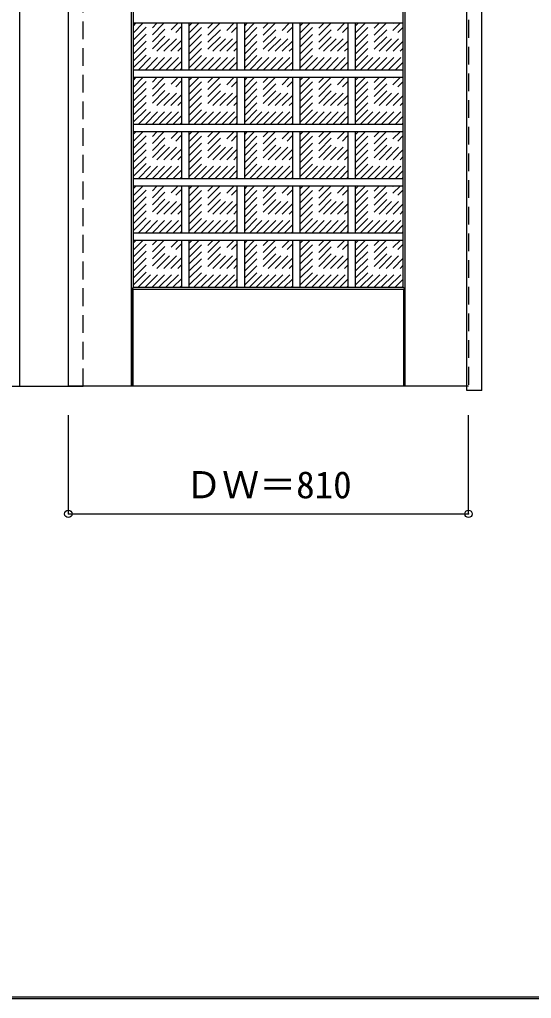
# Model space of a CAD drawing. Units: millimetres, scale not verified. Extents: x -6000 to 5700, y -4307 to 4175.
# Drawn here: x -1287 to -250, y 188 to 2168 of the extents above; entities that cross this region are included whole.
import ezdxf
from ezdxf.enums import TextEntityAlignment as Align

# ---------------------------------------------------------------- set-up
doc = ezdxf.new("R2010")
doc.units = ezdxf.units.MM
doc.header["$LTSCALE"] = 30
doc.header["$PDMODE"] = 32
doc.header["$PDSIZE"] = 15
doc.linetypes.add('DASHED1', pattern=[1.8, 1.2, -0.6])
for name, color, linetype in [('0-2_扉', 4, 'DASHED1'), ('0-3_仕上げ', 3, 'Continuous'), ('0-4_枠', 3, 'Continuous'), ('0-B_寸法', 7, 'Continuous'), ('0-C_ハッチ', 4, 'DASHED1'), ('F-1_枠', 6, 'Continuous')]:
    doc.layers.add(name, color=color, linetype=linetype)
doc.styles.add('ＭＳ ゴシック', font='')
doc.styles.get('ＭＳ ゴシック').set_extended_font_data('MS Gothic')

msp = doc.modelspace()

# ---------------------------------------------------------------- linework, layer by layer
at = {"layer": '0-2_扉', "color": 3, "linetype": 'Continuous'}
for p, q in [((-1188, 1426.5), (-1188, 3409.5)), ((-1965, 1426.5), (-1158, 1426.5)), ((-381, 1426.5), (-1188, 1426.5))]:
    msp.add_line(p, q, dxfattribs=at)
at = {"layer": '0-2_扉'}
msp.add_line((-1158, 1426.5), (-1158, 3409.5), dxfattribs=at)
msp.add_lwpolyline([(-378, 3409.5), (-378, 1426.5), (-381, 1426.5)], dxfattribs=at)
at = {"layer": '0-3_仕上げ', "color": 7}
for p, q in [((-1286, 1426.5), (-1286, 3409.5)), ((-1060, 1426.5), (-1060, 3409.5)), ((-506, 1426.5), (-506, 3409.5)), ((-1058.5, 1624), (-1056, 1626.5)), ((-510, 1626.5), (-507.5, 1624)), ((-1058.5, 1426.5), (-1058.5, 1624)), ((-1057, 1622.5), (-1058.5, 1624)), ((-1057, 1426.5), (-1057, 1622.5)), ((-1057, 1622.5), (-509, 1622.5)), ((-509, 1622.5), (-507.5, 1624)), ((-509, 1426.5), (-509, 1622.5)), ((-507.5, 1426.5), (-507.5, 1624))]:
    msp.add_line(p, q, dxfattribs=at)
at = {"layer": '0-3_仕上げ'}
for p, q in [((-1056, 1626.5), (-1056, 3259.5)), ((-510, 1626.5), (-510, 3259.5)), ((-510, 2160.83), (-1056, 2160.83)), ((-958.8, 2160.83), (-958.8, 2065.97)), ((-943.8, 2160.83), (-943.8, 2065.97)), ((-846.6, 2160.83), (-846.6, 2065.97)), ((-831.6, 2160.83), (-831.6, 2065.97)), ((-734.4, 2160.83), (-734.4, 2065.97)), ((-719.4, 2160.83), (-719.4, 2065.97)), ((-622.2, 2160.83), (-622.2, 2065.97)), ((-607.2, 2160.83), (-607.2, 2065.97)), ((-510, 2065.97), (-1056, 2065.97)), ((-510, 2050.97), (-1056, 2050.97)), ((-958.8, 2050.97), (-958.8, 1956.1)), ((-943.8, 2050.97), (-943.8, 1956.1)), ((-846.6, 2050.97), (-846.6, 1956.1)), ((-831.6, 2050.97), (-831.6, 1956.1)), ((-734.4, 2050.97), (-734.4, 1956.1)), ((-719.4, 2050.97), (-719.4, 1956.1)), ((-622.2, 2050.97), (-622.2, 1956.1)), ((-607.2, 2050.97), (-607.2, 1956.1)), ((-510, 1956.1), (-1056, 1956.1)), ((-510, 1941.1), (-1056, 1941.1)), ((-958.8, 1941.1), (-958.8, 1846.23)), ((-943.8, 1941.1), (-943.8, 1846.23)), ((-846.6, 1941.1), (-846.6, 1846.23)), ((-831.6, 1941.1), (-831.6, 1846.23)), ((-734.4, 1941.1), (-734.4, 1846.23)), ((-719.4, 1941.1), (-719.4, 1846.23)), ((-622.2, 1941.1), (-622.2, 1846.23)), ((-607.2, 1941.1), (-607.2, 1846.23)), ((-510, 1846.23), (-1056, 1846.23)), ((-510, 1831.23), (-1056, 1831.23)), ((-958.8, 1831.23), (-958.8, 1736.37)), ((-943.8, 1831.23), (-943.8, 1736.37)), ((-846.6, 1831.23), (-846.6, 1736.37)), ((-831.6, 1831.23), (-831.6, 1736.37)), ((-734.4, 1831.23), (-734.4, 1736.37)), ((-719.4, 1831.23), (-719.4, 1736.37)), ((-622.2, 1831.23), (-622.2, 1736.37)), ((-607.2, 1831.23), (-607.2, 1736.37)), ((-510, 1736.37), (-1056, 1736.37)), ((-510, 1721.37), (-1056, 1721.37)), ((-958.8, 1721.37), (-958.8, 1626.5)), ((-943.8, 1721.37), (-943.8, 1626.5)), ((-846.6, 1721.37), (-846.6, 1626.5)), ((-831.6, 1721.37), (-831.6, 1626.5)), ((-734.4, 1721.37), (-734.4, 1626.5)), ((-719.4, 1721.37), (-719.4, 1626.5)), ((-622.2, 1721.37), (-622.2, 1626.5)), ((-607.2, 1721.37), (-607.2, 1626.5)), ((-1056, 1626.5), (-510, 1626.5))]:
    msp.add_line(p, q, dxfattribs=at)
at = {"layer": '0-4_枠'}
for p, q in [((-381, 1427.04), (-381, 3453)), ((-351, 1418), (-351, 3453)), ((-381, 1426.7), (-381, 1427.04))]:
    msp.add_line(p, q, dxfattribs=at)
msp.add_lwpolyline([(-351, 1418), (-381, 1418), (-381, 1426.7)], dxfattribs=at)
at = {"layer": '0-B_寸法', "color": 4}
for p, q in [((-1188, 1168), (-1188, 1368)), ((-378, 1168), (-378, 1368)), ((-1188, 1168), (-378, 1168))]:
    msp.add_line(p, q, dxfattribs=at)
at = {"layer": '0-B_寸法'}
for p in [(-1188, 1168), (-378, 1168)]:
    msp.add_point(p, dxfattribs=at)
at = {"layer": '0-C_ハッチ'}
for p, q in [((-1056, 2071.02), (-966.19, 2160.83)), ((-1056, 2085.16), (-980.33, 2160.83)), ((-1056, 2099.31), (-994.47, 2160.83)), ((-1056, 2113.45), (-1008.61, 2160.83)), ((-1056, 2127.59), (-1022.76, 2160.83)), ((-1056, 2141.73), (-1036.9, 2160.83)), ((-1056, 2155.87), (-1051.04, 2160.83)), ((-943.8, 2070.08), (-853.05, 2160.83)), ((-943.8, 2084.23), (-867.19, 2160.83)), ((-943.8, 2098.37), (-881.33, 2160.83)), ((-943.8, 2112.51), (-895.48, 2160.83)), ((-943.8, 2126.65), (-909.62, 2160.83)), ((-943.8, 2140.79), (-923.76, 2160.83)), ((-943.8, 2154.94), (-937.9, 2160.83)), ((-831.6, 2070.08), (-740.85, 2160.83)), ((-831.6, 2084.23), (-754.99, 2160.83)), ((-831.6, 2098.37), (-769.13, 2160.83)), ((-831.6, 2112.51), (-783.28, 2160.83)), ((-831.6, 2126.65), (-797.42, 2160.83)), ((-831.6, 2140.79), (-811.56, 2160.83)), ((-831.6, 2154.94), (-825.7, 2160.83)), ((-719.4, 2070.08), (-628.65, 2160.83)), ((-719.4, 2084.23), (-642.79, 2160.83)), ((-719.4, 2098.37), (-656.93, 2160.83)), ((-719.4, 2112.51), (-671.08, 2160.83)), ((-719.4, 2126.65), (-685.22, 2160.83)), ((-719.4, 2140.79), (-699.36, 2160.83)), ((-719.4, 2154.94), (-713.5, 2160.83)), ((-607.2, 2070.08), (-516.45, 2160.83)), ((-607.2, 2084.23), (-530.59, 2160.83)), ((-607.2, 2098.37), (-544.73, 2160.83)), ((-607.2, 2112.51), (-558.88, 2160.83)), ((-607.2, 2126.65), (-573.02, 2160.83)), ((-607.2, 2140.79), (-587.16, 2160.83)), ((-607.2, 2154.94), (-601.3, 2160.83)), ((-1046.91, 2065.97), (-958.8, 2154.08)), ((-1032.77, 2065.97), (-958.8, 2139.94)), ((-933.78, 2065.97), (-846.6, 2153.14)), ((-821.58, 2065.97), (-734.4, 2153.14)), ((-709.38, 2065.97), (-622.2, 2153.14)), ((-597.18, 2065.97), (-510, 2153.14)), ((-1018.63, 2065.97), (-958.8, 2125.79)), ((-919.63, 2065.97), (-846.6, 2139)), ((-905.49, 2065.97), (-846.6, 2124.86)), ((-807.43, 2065.97), (-734.4, 2139)), ((-793.29, 2065.97), (-734.4, 2124.86)), ((-695.23, 2065.97), (-622.2, 2139)), ((-681.09, 2065.97), (-622.2, 2124.86)), ((-583.03, 2065.97), (-510, 2139)), ((-568.89, 2065.97), (-510, 2124.86)), ((-1004.49, 2065.97), (-958.8, 2111.65)), ((-891.35, 2065.97), (-846.6, 2110.72)), ((-779.15, 2065.97), (-734.4, 2110.72)), ((-666.95, 2065.97), (-622.2, 2110.72)), ((-554.75, 2065.97), (-510, 2110.72)), ((-990.34, 2065.97), (-958.8, 2097.51)), ((-976.2, 2065.97), (-958.8, 2083.37)), ((-877.21, 2065.97), (-846.6, 2096.57)), ((-863.06, 2065.97), (-846.6, 2082.43)), ((-765.01, 2065.97), (-734.4, 2096.57)), ((-750.86, 2065.97), (-734.4, 2082.43)), ((-652.81, 2065.97), (-622.2, 2096.57)), ((-638.66, 2065.97), (-622.2, 2082.43)), ((-540.61, 2065.97), (-510, 2096.57)), ((-526.46, 2065.97), (-510, 2082.43)), ((-962.06, 2065.97), (-958.8, 2069.23)), ((-848.92, 2065.97), (-846.6, 2068.29)), ((-736.72, 2065.97), (-734.4, 2068.29)), ((-624.52, 2065.97), (-622.2, 2068.29)), ((-512.32, 2065.97), (-510, 2068.29)), ((-1056, 1961.15), (-966.19, 2050.97)), ((-1056, 1975.3), (-980.33, 2050.97)), ((-1056, 1989.44), (-994.47, 2050.97)), ((-1056, 2003.58), (-1008.61, 2050.97)), ((-1056, 2017.72), (-1022.76, 2050.97)), ((-1056, 2031.86), (-1036.9, 2050.97)), ((-1056, 2046.01), (-1051.04, 2050.97)), ((-1046.91, 1956.1), (-958.8, 2044.21)), ((-943.8, 1960.22), (-853.05, 2050.97)), ((-943.8, 1974.36), (-867.19, 2050.97)), ((-943.8, 1988.5), (-881.33, 2050.97)), ((-943.8, 2002.64), (-895.48, 2050.97)), ((-943.8, 2016.79), (-909.62, 2050.97)), ((-943.8, 2030.93), (-923.76, 2050.97)), ((-943.8, 2045.07), (-937.9, 2050.97)), ((-933.78, 1956.1), (-846.6, 2043.27)), ((-831.6, 1960.22), (-740.85, 2050.97)), ((-831.6, 1974.36), (-754.99, 2050.97)), ((-831.6, 1988.5), (-769.13, 2050.97)), ((-831.6, 2002.64), (-783.28, 2050.97)), ((-831.6, 2016.79), (-797.42, 2050.97)), ((-831.6, 2030.93), (-811.56, 2050.97)), ((-831.6, 2045.07), (-825.7, 2050.97)), ((-821.58, 1956.1), (-734.4, 2043.27)), ((-719.4, 1960.22), (-628.65, 2050.97)), ((-719.4, 1974.36), (-642.79, 2050.97)), ((-719.4, 1988.5), (-656.93, 2050.97)), ((-719.4, 2002.64), (-671.08, 2050.97)), ((-719.4, 2016.79), (-685.22, 2050.97)), ((-719.4, 2030.93), (-699.36, 2050.97)), ((-719.4, 2045.07), (-713.5, 2050.97)), ((-709.38, 1956.1), (-622.2, 2043.27)), ((-607.2, 1960.22), (-516.45, 2050.97)), ((-607.2, 1974.36), (-530.59, 2050.97)), ((-607.2, 1988.5), (-544.73, 2050.97)), ((-607.2, 2002.64), (-558.88, 2050.97)), ((-607.2, 2016.79), (-573.02, 2050.97)), ((-607.2, 2030.93), (-587.16, 2050.97)), ((-607.2, 2045.07), (-601.3, 2050.97)), ((-597.18, 1956.1), (-510, 2043.27)), ((-1032.77, 1956.1), (-958.8, 2030.07)), ((-919.63, 1956.1), (-846.6, 2029.13)), ((-807.43, 1956.1), (-734.4, 2029.13)), ((-695.23, 1956.1), (-622.2, 2029.13)), ((-583.03, 1956.1), (-510, 2029.13)), ((-1018.63, 1956.1), (-958.8, 2015.93)), ((-1004.49, 1956.1), (-958.8, 2001.79)), ((-905.49, 1956.1), (-846.6, 2014.99)), ((-891.35, 1956.1), (-846.6, 2000.85)), ((-793.29, 1956.1), (-734.4, 2014.99)), ((-779.15, 1956.1), (-734.4, 2000.85)), ((-681.09, 1956.1), (-622.2, 2014.99)), ((-666.95, 1956.1), (-622.2, 2000.85)), ((-568.89, 1956.1), (-510, 2014.99)), ((-554.75, 1956.1), (-510, 2000.85)), ((-990.34, 1956.1), (-958.8, 1987.64)), ((-877.21, 1956.1), (-846.6, 1986.71)), ((-765.01, 1956.1), (-734.4, 1986.71)), ((-652.81, 1956.1), (-622.2, 1986.71)), ((-540.61, 1956.1), (-510, 1986.71)), ((-976.2, 1956.1), (-958.8, 1973.5)), ((-863.06, 1956.1), (-846.6, 1972.56)), ((-750.86, 1956.1), (-734.4, 1972.56)), ((-638.66, 1956.1), (-622.2, 1972.56)), ((-526.46, 1956.1), (-510, 1972.56)), ((-962.06, 1956.1), (-958.8, 1959.36)), ((-848.92, 1956.1), (-846.6, 1958.42)), ((-736.72, 1956.1), (-734.4, 1958.42)), ((-624.52, 1956.1), (-622.2, 1958.42)), ((-512.32, 1956.1), (-510, 1958.42)), ((-1056, 1851.29), (-966.19, 1941.1)), ((-1056, 1865.43), (-980.33, 1941.1)), ((-1056, 1879.57), (-994.47, 1941.1)), ((-1056, 1893.71), (-1008.61, 1941.1)), ((-1056, 1907.86), (-1022.76, 1941.1)), ((-1056, 1922), (-1036.9, 1941.1)), ((-1056, 1936.14), (-1051.04, 1941.1)), ((-1046.91, 1846.23), (-958.8, 1934.35)), ((-943.8, 1850.35), (-853.05, 1941.1)), ((-943.8, 1864.49), (-867.19, 1941.1)), ((-943.8, 1878.63), (-881.33, 1941.1)), ((-943.8, 1892.78), (-895.48, 1941.1)), ((-943.8, 1906.92), (-909.62, 1941.1)), ((-943.8, 1921.06), (-923.76, 1941.1)), ((-943.8, 1935.2), (-937.9, 1941.1)), ((-933.78, 1846.23), (-846.6, 1933.41)), ((-831.6, 1850.35), (-740.85, 1941.1)), ((-831.6, 1864.49), (-754.99, 1941.1)), ((-831.6, 1878.63), (-769.13, 1941.1)), ((-831.6, 1892.78), (-783.28, 1941.1)), ((-831.6, 1906.92), (-797.42, 1941.1)), ((-831.6, 1921.06), (-811.56, 1941.1)), ((-831.6, 1935.2), (-825.7, 1941.1)), ((-821.58, 1846.23), (-734.4, 1933.41)), ((-719.4, 1850.35), (-628.65, 1941.1)), ((-719.4, 1864.49), (-642.79, 1941.1)), ((-719.4, 1878.63), (-656.93, 1941.1)), ((-719.4, 1892.78), (-671.08, 1941.1)), ((-719.4, 1906.92), (-685.22, 1941.1)), ((-719.4, 1921.06), (-699.36, 1941.1)), ((-719.4, 1935.2), (-713.5, 1941.1)), ((-709.38, 1846.23), (-622.2, 1933.41)), ((-607.2, 1850.35), (-516.45, 1941.1)), ((-607.2, 1864.49), (-530.59, 1941.1)), ((-607.2, 1878.63), (-544.73, 1941.1)), ((-607.2, 1892.78), (-558.88, 1941.1)), ((-607.2, 1906.92), (-573.02, 1941.1)), ((-607.2, 1921.06), (-587.16, 1941.1)), ((-607.2, 1935.2), (-601.3, 1941.1)), ((-597.18, 1846.23), (-510, 1933.41)), ((-1032.77, 1846.23), (-958.8, 1920.2)), ((-1018.63, 1846.23), (-958.8, 1906.06)), ((-919.63, 1846.23), (-846.6, 1919.27)), ((-905.49, 1846.23), (-846.6, 1905.12)), ((-807.43, 1846.23), (-734.4, 1919.27)), ((-793.29, 1846.23), (-734.4, 1905.12)), ((-695.23, 1846.23), (-622.2, 1919.27)), ((-681.09, 1846.23), (-622.2, 1905.12)), ((-583.03, 1846.23), (-510, 1919.27)), ((-568.89, 1846.23), (-510, 1905.12)), ((-1004.49, 1846.23), (-958.8, 1891.92)), ((-891.35, 1846.23), (-846.6, 1890.98)), ((-779.15, 1846.23), (-734.4, 1890.98)), ((-666.95, 1846.23), (-622.2, 1890.98)), ((-554.75, 1846.23), (-510, 1890.98)), ((-990.34, 1846.23), (-958.8, 1877.78)), ((-976.2, 1846.23), (-958.8, 1863.63)), ((-877.21, 1846.23), (-846.6, 1876.84)), ((-863.06, 1846.23), (-846.6, 1862.7)), ((-765.01, 1846.23), (-734.4, 1876.84)), ((-750.86, 1846.23), (-734.4, 1862.7)), ((-652.81, 1846.23), (-622.2, 1876.84)), ((-638.66, 1846.23), (-622.2, 1862.7)), ((-540.61, 1846.23), (-510, 1876.84)), ((-526.46, 1846.23), (-510, 1862.7)), ((-962.06, 1846.23), (-958.8, 1849.49)), ((-848.92, 1846.23), (-846.6, 1848.56)), ((-736.72, 1846.23), (-734.4, 1848.56)), ((-624.52, 1846.23), (-622.2, 1848.56)), ((-512.32, 1846.23), (-510, 1848.56)), ((-1056, 1741.42), (-966.19, 1831.23)), ((-1056, 1755.56), (-980.33, 1831.23)), ((-1056, 1769.71), (-994.47, 1831.23)), ((-1056, 1783.85), (-1008.61, 1831.23)), ((-1056, 1797.99), (-1022.76, 1831.23)), ((-1056, 1812.13), (-1036.9, 1831.23)), ((-1056, 1826.27), (-1051.04, 1831.23)), ((-1046.91, 1736.37), (-958.8, 1824.48)), ((-943.8, 1740.48), (-853.05, 1831.23)), ((-943.8, 1754.63), (-867.19, 1831.23)), ((-943.8, 1768.77), (-881.33, 1831.23)), ((-943.8, 1782.91), (-895.48, 1831.23)), ((-943.8, 1797.05), (-909.62, 1831.23)), ((-943.8, 1811.19), (-923.76, 1831.23)), ((-943.8, 1825.34), (-937.9, 1831.23)), ((-933.78, 1736.37), (-846.6, 1823.54)), ((-831.6, 1740.48), (-740.85, 1831.23)), ((-831.6, 1754.63), (-754.99, 1831.23)), ((-831.6, 1768.77), (-769.13, 1831.23)), ((-831.6, 1782.91), (-783.28, 1831.23)), ((-831.6, 1797.05), (-797.42, 1831.23)), ((-831.6, 1811.19), (-811.56, 1831.23)), ((-831.6, 1825.34), (-825.7, 1831.23)), ((-821.58, 1736.37), (-734.4, 1823.54)), ((-719.4, 1740.48), (-628.65, 1831.23)), ((-719.4, 1754.63), (-642.79, 1831.23)), ((-719.4, 1768.77), (-656.93, 1831.23)), ((-719.4, 1782.91), (-671.08, 1831.23)), ((-719.4, 1797.05), (-685.22, 1831.23)), ((-719.4, 1811.19), (-699.36, 1831.23)), ((-719.4, 1825.34), (-713.5, 1831.23)), ((-709.38, 1736.37), (-622.2, 1823.54)), ((-607.2, 1740.48), (-516.45, 1831.23)), ((-607.2, 1754.63), (-530.59, 1831.23)), ((-607.2, 1768.77), (-544.73, 1831.23)), ((-607.2, 1782.91), (-558.88, 1831.23)), ((-607.2, 1797.05), (-573.02, 1831.23)), ((-607.2, 1811.19), (-587.16, 1831.23)), ((-607.2, 1825.34), (-601.3, 1831.23)), ((-597.18, 1736.37), (-510, 1823.54)), ((-1032.77, 1736.37), (-958.8, 1810.34)), ((-919.63, 1736.37), (-846.6, 1809.4)), ((-807.43, 1736.37), (-734.4, 1809.4)), ((-695.23, 1736.37), (-622.2, 1809.4)), ((-583.03, 1736.37), (-510, 1809.4)), ((-1018.63, 1736.37), (-958.8, 1796.19)), ((-905.49, 1736.37), (-846.6, 1795.26)), ((-793.29, 1736.37), (-734.4, 1795.26)), ((-681.09, 1736.37), (-622.2, 1795.26)), ((-568.89, 1736.37), (-510, 1795.26)), ((-1004.49, 1736.37), (-958.8, 1782.05)), ((-990.34, 1736.37), (-958.8, 1767.91)), ((-891.35, 1736.37), (-846.6, 1781.12)), ((-877.21, 1736.37), (-846.6, 1766.97)), ((-779.15, 1736.37), (-734.4, 1781.12)), ((-765.01, 1736.37), (-734.4, 1766.97)), ((-666.95, 1736.37), (-622.2, 1781.12)), ((-652.81, 1736.37), (-622.2, 1766.97)), ((-554.75, 1736.37), (-510, 1781.12)), ((-540.61, 1736.37), (-510, 1766.97)), ((-976.2, 1736.37), (-958.8, 1753.77)), ((-863.06, 1736.37), (-846.6, 1752.83)), ((-750.86, 1736.37), (-734.4, 1752.83)), ((-638.66, 1736.37), (-622.2, 1752.83)), ((-526.46, 1736.37), (-510, 1752.83)), ((-962.06, 1736.37), (-958.8, 1739.63)), ((-848.92, 1736.37), (-846.6, 1738.69)), ((-736.72, 1736.37), (-734.4, 1738.69)), ((-624.52, 1736.37), (-622.2, 1738.69)), ((-512.32, 1736.37), (-510, 1738.69)), ((-1056, 1631.55), (-966.19, 1721.37)), ((-1056, 1645.7), (-980.33, 1721.37)), ((-1056, 1659.84), (-994.47, 1721.37)), ((-1056, 1673.98), (-1008.61, 1721.37)), ((-1056, 1688.12), (-1022.76, 1721.37)), ((-1056, 1702.26), (-1036.9, 1721.37)), ((-1056, 1716.41), (-1051.04, 1721.37)), ((-1046.91, 1626.5), (-958.8, 1714.61)), ((-943.8, 1630.62), (-853.05, 1721.37)), ((-943.8, 1644.76), (-867.19, 1721.37)), ((-943.8, 1658.9), (-881.33, 1721.37)), ((-943.8, 1673.04), (-895.48, 1721.37)), ((-943.8, 1687.19), (-909.62, 1721.37)), ((-943.8, 1701.33), (-923.76, 1721.37)), ((-943.8, 1715.47), (-937.9, 1721.37)), ((-933.78, 1626.5), (-846.6, 1713.67)), ((-831.6, 1630.62), (-740.85, 1721.37)), ((-831.6, 1644.76), (-754.99, 1721.37)), ((-831.6, 1658.9), (-769.13, 1721.37)), ((-831.6, 1673.04), (-783.28, 1721.37)), ((-831.6, 1687.19), (-797.42, 1721.37)), ((-831.6, 1701.33), (-811.56, 1721.37)), ((-831.6, 1715.47), (-825.7, 1721.37)), ((-821.58, 1626.5), (-734.4, 1713.67)), ((-719.4, 1630.62), (-628.65, 1721.37)), ((-719.4, 1644.76), (-642.79, 1721.37)), ((-719.4, 1658.9), (-656.93, 1721.37)), ((-719.4, 1673.04), (-671.08, 1721.37)), ((-719.4, 1687.19), (-685.22, 1721.37)), ((-719.4, 1701.33), (-699.36, 1721.37)), ((-719.4, 1715.47), (-713.5, 1721.37)), ((-709.38, 1626.5), (-622.2, 1713.67)), ((-607.2, 1630.62), (-516.45, 1721.37)), ((-607.2, 1644.76), (-530.59, 1721.37)), ((-607.2, 1658.9), (-544.73, 1721.37)), ((-607.2, 1673.04), (-558.88, 1721.37)), ((-607.2, 1687.19), (-573.02, 1721.37)), ((-607.2, 1701.33), (-587.16, 1721.37)), ((-607.2, 1715.47), (-601.3, 1721.37)), ((-597.18, 1626.5), (-510, 1713.67)), ((-1032.77, 1626.5), (-958.8, 1700.47)), ((-1018.63, 1626.5), (-958.8, 1686.33)), ((-919.63, 1626.5), (-846.6, 1699.53)), ((-905.49, 1626.5), (-846.6, 1685.39)), ((-807.43, 1626.5), (-734.4, 1699.53)), ((-793.29, 1626.5), (-734.4, 1685.39)), ((-695.23, 1626.5), (-622.2, 1699.53)), ((-681.09, 1626.5), (-622.2, 1685.39)), ((-583.03, 1626.5), (-510, 1699.53)), ((-568.89, 1626.5), (-510, 1685.39)), ((-1004.49, 1626.5), (-958.8, 1672.19)), ((-891.35, 1626.5), (-846.6, 1671.25)), ((-779.15, 1626.5), (-734.4, 1671.25)), ((-666.95, 1626.5), (-622.2, 1671.25)), ((-554.75, 1626.5), (-510, 1671.25)), ((-990.34, 1626.5), (-958.8, 1658.04)), ((-877.21, 1626.5), (-846.6, 1657.11)), ((-765.01, 1626.5), (-734.4, 1657.11)), ((-652.81, 1626.5), (-622.2, 1657.11)), ((-540.61, 1626.5), (-510, 1657.11)), ((-976.2, 1626.5), (-958.8, 1643.9)), ((-962.06, 1626.5), (-958.8, 1629.76)), ((-863.06, 1626.5), (-846.6, 1642.96)), ((-848.92, 1626.5), (-846.6, 1628.82)), ((-750.86, 1626.5), (-734.4, 1642.96)), ((-736.72, 1626.5), (-734.4, 1628.82)), ((-638.66, 1626.5), (-622.2, 1642.96)), ((-624.52, 1626.5), (-622.2, 1628.82)), ((-526.46, 1626.5), (-510, 1642.96)), ((-512.32, 1626.5), (-510, 1628.82))]:
    msp.add_line(p, q, dxfattribs=at)
at = {"layer": 'F-1_枠'}
for p, q in [((-6000, 190.5), (5700, 190.5)), ((-6000, 187.5), (5700, 187.5))]:
    msp.add_line(p, q, dxfattribs=at)

# ---------------------------------------------------------------- texts
at = {"layer": '0-B_寸法', "style": 'ＭＳ ゴシック'}
msp.add_text('ＤＷ＝810', height=54.99, dxfattribs=at).set_placement((-951.75, 1183), align=Align.BOTTOM_LEFT)

doc.saveas('drawing.dxf')
